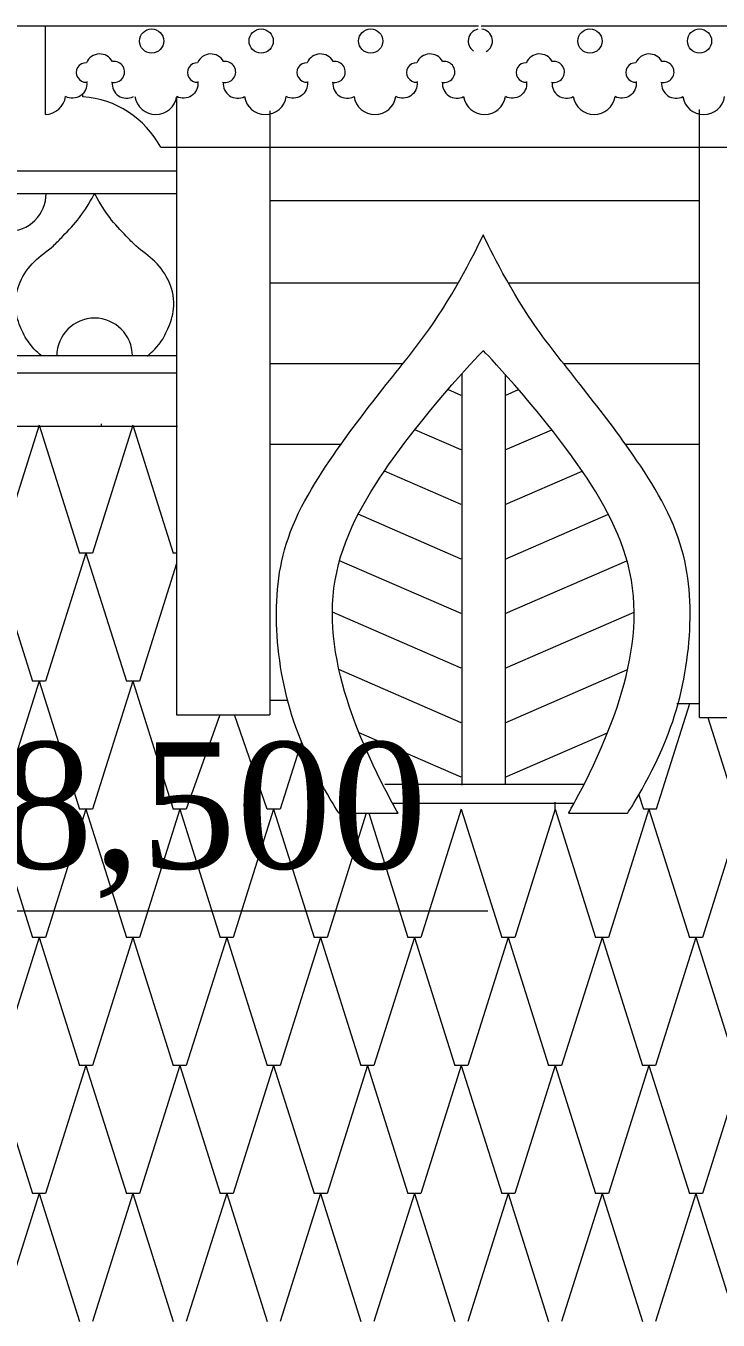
# Model space of a CAD drawing. Header units: millimetres. Extents: x 2399 to 111977, y 1313 to 59551.
# Drawn here: x 47322 to 48417, y 39834 to 41882 of the extents above; entities that cross this region are included whole.
import ezdxf

# ---------------------------------------------------------------- set-up
doc = ezdxf.new("R2010")
doc.units = ezdxf.units.MM
doc.layers.add('dim Level', color=7, linetype='Continuous', lineweight=13)
doc.layers.add('main line', color=7, linetype='Continuous', lineweight=13)
doc.layers.add('hatch1', color=7, linetype='Continuous', lineweight=20, true_color=0x6a6a6a)
doc.styles.add('СГЕНЕРИР_СТИЛЬ_1', font='georgia.ttf')

msp = doc.modelspace()

# ---------------------------------------------------------------- linework, layer by layer
at = {"layer": 'dim Level', "color": 7, "linetype": 'Continuous', "lineweight": 13}
msp.add_line((47006.6346, 40481.4363), (48053.0606, 40481.4363), dxfattribs=at)
at = {"layer": 'hatch1', "color": 251, "linetype": 'Continuous', "lineweight": 20, "true_color": 0x6a6a6a}
for p, q in [((47342.6264, 41250.1817), (47278.6783, 41047.532)), ((47342.6264, 41250.1817), (47406.5746, 41047.532)), ((47491.114, 41250.1817), (47427.1659, 41047.532)), ((47491.114, 41250.1817), (47555.0622, 41047.532)), ((47268.3827, 41047.532), (47332.3308, 40844.8823)), ((47416.8702, 41047.532), (47352.9221, 40844.8823)), ((47427.1659, 41047.532), (47406.5746, 41047.532)), ((47416.8702, 41047.532), (47480.8184, 40844.8823)), ((47560.2587, 41047.532), (47555.0622, 41047.532)), ((47560.2587, 41031.3729), (47501.4097, 40844.8823)), ((47342.6264, 40844.8823), (47278.6783, 40642.2326)), ((47352.9221, 40844.8823), (47332.3308, 40844.8823)), ((47342.6264, 40844.8823), (47406.5746, 40642.2326)), ((47491.114, 40844.8823), (47427.1659, 40642.2326)), ((47501.4097, 40844.8823), (47480.8184, 40844.8823)), ((47491.114, 40844.8823), (47555.0622, 40642.2326)), ((48371.824, 40809.084), (48319.1724, 40642.2326)), ((47628.7245, 40791.4833), (47575.6535, 40642.2326)), ((47703.5498, 40642.2326), (47652.0604, 40791.4833)), ((48401.0016, 40787.5295), (48446.8514, 40642.2326)), ((47757.8782, 40749.1445), (47724.1411, 40642.2326)), ((48159.3082, 40642.2326), (48159.3082, 40653.6372)), ((48291.7301, 40665.3035), (48299.0104, 40642.2326)), ((47268.3827, 40642.2326), (47332.3308, 40439.5829)), ((47416.8702, 40642.2326), (47352.9221, 40439.5829)), ((47427.1659, 40642.2326), (47406.5746, 40642.2326)), ((47416.8702, 40642.2326), (47480.8184, 40439.5829)), ((47565.3578, 40642.2326), (47501.4097, 40439.5829)), ((47575.6535, 40642.2326), (47555.0622, 40642.2326)), ((47565.3578, 40642.2326), (47629.306, 40439.5829)), ((47713.8454, 40642.2326), (47649.8973, 40439.5829)), ((47724.1411, 40642.2326), (47703.5498, 40642.2326)), ((47713.8454, 40642.2326), (47777.7935, 40439.5829)), ((47860.3282, 40635.8795), (47798.3849, 40439.5829)), ((47864.3378, 40635.8795), (47926.2811, 40439.5829)), ((48010.8206, 40642.2326), (47946.8725, 40439.5829)), ((48010.8206, 40642.2326), (48074.7687, 40439.5829)), ((48159.3082, 40642.2326), (48095.36, 40439.5829)), ((48159.3082, 40642.2326), (48223.2563, 40439.5829)), ((48307.7958, 40642.2326), (48243.8476, 40439.5829)), ((48319.6017, 40642.2326), (48299.0104, 40642.2326)), ((48307.7958, 40642.2326), (48371.7439, 40439.5829)), ((48454.793, 40637.5097), (48392.3352, 40439.5829)), ((47342.6264, 40439.5829), (47278.6783, 40236.9332)), ((47352.9221, 40439.5829), (47332.3308, 40439.5829)), ((47342.6264, 40439.5829), (47406.5746, 40236.9332)), ((47491.114, 40439.5829), (47427.1659, 40236.9332)), ((47501.4097, 40439.5829), (47480.8184, 40439.5829)), ((47491.114, 40439.5829), (47555.0622, 40236.9332)), ((47639.6016, 40439.5829), (47575.6535, 40236.9332)), ((47649.8973, 40439.5829), (47629.306, 40439.5829)), ((47639.6016, 40439.5829), (47703.5498, 40236.9332)), ((47788.0892, 40439.5829), (47724.1411, 40236.9332)), ((47798.3849, 40439.5829), (47777.7935, 40439.5829)), ((47788.0892, 40439.5829), (47852.0373, 40236.9332)), ((47936.5768, 40439.5829), (47872.6287, 40236.9332)), ((47946.8725, 40439.5829), (47926.2811, 40439.5829)), ((47936.5768, 40439.5829), (48000.5249, 40236.9332)), ((48085.0644, 40439.5829), (48021.1163, 40236.9332)), ((48095.36, 40439.5829), (48074.7687, 40439.5829)), ((48085.0644, 40439.5829), (48149.0125, 40236.9332)), ((48233.552, 40439.5829), (48169.6038, 40236.9332)), ((48243.8476, 40439.5829), (48223.2563, 40439.5829)), ((48233.552, 40439.5829), (48297.5001, 40236.9332)), ((48382.0396, 40439.5829), (48318.0914, 40236.9332)), ((48392.3352, 40439.5829), (48371.7439, 40439.5829)), ((48382.0396, 40439.5829), (48445.9877, 40236.9332)), ((47268.3827, 40236.9332), (47332.3308, 40034.2835)), ((47416.8702, 40236.9332), (47352.9221, 40034.2835)), ((47427.1659, 40236.9332), (47406.5746, 40236.9332)), ((47416.8702, 40236.9332), (47480.8184, 40034.2835)), ((47565.3578, 40236.9332), (47501.4097, 40034.2835)), ((47575.6535, 40236.9332), (47555.0622, 40236.9332)), ((47565.3578, 40236.9332), (47629.306, 40034.2835)), ((47713.8454, 40236.9332), (47649.8973, 40034.2835)), ((47724.1411, 40236.9332), (47703.5498, 40236.9332)), ((47713.8454, 40236.9332), (47777.7935, 40034.2835)), ((47862.333, 40236.9332), (47798.3849, 40034.2835)), ((47872.6287, 40236.9332), (47852.0373, 40236.9332)), ((47862.333, 40236.9332), (47926.2811, 40034.2835)), ((48010.8206, 40236.9332), (47946.8725, 40034.2835)), ((48021.1163, 40236.9332), (48000.5249, 40236.9332)), ((48010.8206, 40236.9332), (48074.7687, 40034.2835)), ((48159.3082, 40236.9332), (48095.36, 40034.2835)), ((48169.6038, 40236.9332), (48149.0125, 40236.9332)), ((48159.3082, 40236.9332), (48223.2563, 40034.2835)), ((48307.7958, 40236.9332), (48243.8476, 40034.2835)), ((48318.0914, 40236.9332), (48297.5001, 40236.9332)), ((48307.7958, 40236.9332), (48371.7439, 40034.2835)), ((48456.2834, 40236.9332), (48392.3352, 40034.2835)), ((47342.6264, 40034.2835), (47278.6783, 39831.6338)), ((47352.9221, 40034.2835), (47332.3308, 40034.2835)), ((47342.6264, 40034.2835), (47406.5746, 39831.6338)), ((47491.114, 40034.2835), (47427.1659, 39831.6338)), ((47501.4097, 40034.2835), (47480.8184, 40034.2835)), ((47491.114, 40034.2835), (47555.0622, 39831.6338)), ((47639.6016, 40034.2835), (47575.6535, 39831.6338)), ((47649.8973, 40034.2835), (47629.306, 40034.2835)), ((47639.6016, 40034.2835), (47703.5498, 39831.6338)), ((47788.0892, 40034.2835), (47724.1411, 39831.6338)), ((47798.3849, 40034.2835), (47777.7935, 40034.2835)), ((47788.0892, 40034.2835), (47852.0373, 39831.6338)), ((47936.5768, 40034.2835), (47872.6287, 39831.6338)), ((47946.8725, 40034.2835), (47926.2811, 40034.2835)), ((47936.5768, 40034.2835), (48000.5249, 39831.6338)), ((48085.0644, 40034.2835), (48021.1163, 39831.6338)), ((48095.36, 40034.2835), (48074.7687, 40034.2835)), ((48085.0644, 40034.2835), (48149.0125, 39831.6338)), ((48233.552, 40034.2835), (48169.6038, 39831.6338)), ((48243.8476, 40034.2835), (48223.2563, 40034.2835)), ((48233.552, 40034.2835), (48297.5001, 39831.6338)), ((48382.0396, 40034.2835), (48318.0914, 39831.6338)), ((48392.3352, 40034.2835), (48371.7439, 40034.2835)), ((48382.0396, 40034.2835), (48445.9877, 39831.6338))]:
    msp.add_line(p, q, dxfattribs=at)
at = {"layer": 'main line', "color": 7, "linetype": 'Continuous', "lineweight": 13}
for p, q in [((47174.6013, 41881.7898), (48037.7969, 41881.7898)), ((47352.8588, 41741.7125), (47352.8588, 41881.9425)), ((48042.4519, 41881.7898), (48919.5232, 41881.7898)), ((47412.1498, 41769.8891), (47412.1498, 41774.8906)), ((47560.2587, 41768.9987), (47560.2587, 40791.4833)), ((47707.915, 41747.7509), (47707.915, 40791.4833)), ((48387.6704, 40787.5295), (48387.6704, 41749.6819)), ((47535.1199, 41689.8439), (48556.0817, 41689.8439)), ((46533.9668, 41652.6094), (47560.2587, 41652.6094)), ((46533.9668, 41616.79), (47560.2587, 41616.79)), ((47707.915, 41605.4459), (48006.7679, 41605.4459)), ((48006.7679, 41605.4459), (48387.6704, 41605.4459)), ((47707.915, 41475.3506), (48006.1584, 41475.3506)), ((48085.0432, 41475.3506), (48387.6704, 41475.3506)), ((47560.2587, 41359.6942), (46533.9668, 41359.6942)), ((47560.2587, 41332.2904), (46533.9668, 41332.2904)), ((47707.915, 41347.6352), (47918.5311, 41347.6352)), ((48011.4209, 41331.1292), (48011.4209, 40680.5499)), ((48080.3473, 41330.4963), (48080.3473, 40683.0234)), ((48172.6705, 41347.6352), (48387.6704, 41347.6352)), ((48010.8543, 41297.2679), (47989.714, 41306.4569)), ((48080.3473, 41297.2679), (48101.4876, 41306.4569)), ((46531.8943, 41248.5515), (47560.2587, 41248.5515)), ((46531.8943, 41248.5515), (47561.7092, 41248.5515)), ((47441.3505, 41248.5515), (47441.3505, 41252.0607)), ((47441.3505, 41248.5515), (47561.7092, 41248.5515)), ((48010.8543, 41210.9321), (47937.2972, 41242.9049)), ((48080.3473, 41210.9321), (48153.9044, 41242.9049)), ((47707.915, 41219.9198), (47820.5792, 41219.9198)), ((48270.6224, 41219.9198), (48387.6704, 41219.9198)), ((48010.8543, 41124.5964), (47889.115, 41177.5123)), ((48080.3473, 41124.5964), (48202.0865, 41177.5123)), ((48010.8543, 41038.2606), (47847.6997, 41109.1784)), ((48080.3473, 41038.2606), (48243.5019, 41109.1784)), ((48010.8543, 40951.9249), (47818.2086, 41035.6613)), ((48080.3473, 40951.9249), (48272.993, 41035.6613)), ((48010.8543, 40865.5891), (47806.8607, 40954.2581)), ((48080.3473, 40865.5891), (48284.3408, 40954.2581)), ((48010.8543, 40779.2533), (47817.1687, 40863.4418)), ((48080.3473, 40779.2533), (48274.0329, 40863.4418)), ((47736.0058, 40814.5401), (47707.915, 40814.5401)), ((48387.6704, 40809.084), (48351.794, 40809.084)), ((47560.2587, 40791.4833), (47707.915, 40791.4833)), ((48387.6704, 40787.5295), (48531.919, 40787.5295)), ((48010.8543, 40692.9176), (47849.0232, 40763.26)), ((48080.3473, 40692.9176), (48242.1784, 40763.26)), ((48204.9218, 40681.531), (47890.0448, 40681.531)), ((47817.3293, 40635.8795), (47910.8949, 40635.8795)), ((47901.8233, 40652.007), (48189.3783, 40652.007)), ((48180.3066, 40635.8795), (48273.8723, 40635.8795))]:
    msp.add_line(p, q, dxfattribs=at)
at = {"layer": 'main line', "color": 7, "linetype": 'Continuous', "lineweight": 13, "flags": 128}
for points in [[(47457.2682, 41792.8607, 1.219803903), (47458.6987, 41825.5426, 0.63216014), (47417.7346, 41823.5444, 1.067465283), (47417.9694, 41792.8607, -0.60309642), (47384.5776, 41770.0945)], [(47457.2682, 41792.8607, 1.219803903), (47458.6987, 41825.5426, 0.63216014), (47417.7346, 41823.5444, 1.067465283), (47417.9694, 41792.8607, -0.60309642), (47384.5776, 41770.0945)], [(47457.2682, 41792.8607, 1.219803903), (47458.6987, 41825.5426, 0.63216014), (47417.7346, 41823.5444, 1.067465283), (47417.9694, 41792.8607, -0.60309642), (47384.5776, 41770.0945)], [(47457.2682, 41792.8607, 1.219803903), (47458.6987, 41825.5426, 0.63216014), (47417.7346, 41823.5444, 1.067465283), (47417.9694, 41792.8607, -0.60309642), (47384.5776, 41770.0945)], [(47457.2682, 41792.8607, 1.219803903), (47458.6987, 41825.5426, 0.63216014), (47417.7346, 41823.5444, 1.067465283), (47417.9694, 41792.8607, -0.60309642), (47384.5776, 41770.0945)], [(47457.2682, 41792.8607, 1.219803903), (47458.6987, 41825.5426, 0.63216014), (47417.7346, 41823.5444, 1.067465283), (47417.9694, 41792.8607, -0.60309642), (47384.5776, 41770.0945)], [(47633.1349, 41792.8607, 1.219803903), (47634.5653, 41825.5426, 0.63216014), (47593.6013, 41823.5444, 1.067465283), (47593.8361, 41792.8607, -0.60309642), (47560.4443, 41770.0945)], [(47633.1349, 41792.8607, 1.219803903), (47634.5653, 41825.5426, 0.63216014), (47593.6013, 41823.5444, 1.067465283), (47593.8361, 41792.8607, -0.60309642), (47560.4443, 41770.0945)], [(47633.1349, 41792.8607, 1.219803903), (47634.5653, 41825.5426, 0.63216014), (47593.6013, 41823.5444, 1.067465283), (47593.8361, 41792.8607, -0.60309642), (47560.4443, 41770.0945)], [(47633.1349, 41792.8607, 1.219803903), (47634.5653, 41825.5426, 0.63216014), (47593.6013, 41823.5444, 1.067465283), (47593.8361, 41792.8607, -0.60309642), (47560.4443, 41770.0945)], [(47633.1349, 41792.8607, 1.219803903), (47634.5653, 41825.5426, 0.63216014), (47593.6013, 41823.5444, 1.067465283), (47593.8361, 41792.8607, -0.60309642), (47560.4443, 41770.0945)], [(47633.1349, 41792.8607, 1.219803903), (47634.5653, 41825.5426, 0.63216014), (47593.6013, 41823.5444, 1.067465283), (47593.8361, 41792.8607, -0.60309642), (47560.4443, 41770.0945)], [(47806.5469, 41792.8607, 1.219803903), (47807.9773, 41825.5426, 0.63216014), (47767.0133, 41823.5444, 1.067465283), (47767.248, 41792.8607, -0.60309642), (47733.8563, 41770.0945)], [(47806.5469, 41792.8607, 1.219803903), (47807.9773, 41825.5426, 0.63216014), (47767.0133, 41823.5444, 1.067465283), (47767.248, 41792.8607, -0.60309642), (47733.8563, 41770.0945)], [(47806.5469, 41792.8607, 1.219803903), (47807.9773, 41825.5426, 0.63216014), (47767.0133, 41823.5444, 1.067465283), (47767.248, 41792.8607, -0.60309642), (47733.8563, 41770.0945)], [(47806.5469, 41792.8607, 1.219803903), (47807.9773, 41825.5426, 0.63216014), (47767.0133, 41823.5444, 1.067465283), (47767.248, 41792.8607, -0.60309642), (47733.8563, 41770.0945)], [(47806.5469, 41792.8607, 1.219803903), (47807.9773, 41825.5426, 0.63216014), (47767.0133, 41823.5444, 1.067465283), (47767.248, 41792.8607, -0.60309642), (47733.8563, 41770.0945)], [(47806.5469, 41792.8607, 1.219803903), (47807.9773, 41825.5426, 0.63216014), (47767.0133, 41823.5444, 1.067465283), (47767.248, 41792.8607, -0.60309642), (47733.8563, 41770.0945)], [(47979.9588, 41792.8607, 1.219803903), (47981.3893, 41825.5426, 0.63216014), (47940.4253, 41823.5444, 1.067465283), (47940.66, 41792.8607, -0.60309642), (47907.2683, 41770.0945)], [(47979.9588, 41792.8607, 1.219803903), (47981.3893, 41825.5426, 0.63216014), (47940.4253, 41823.5444, 1.067465283), (47940.66, 41792.8607, -0.60309642), (47907.2683, 41770.0945)], [(47979.9588, 41792.8607, 1.219803903), (47981.3893, 41825.5426, 0.63216014), (47940.4253, 41823.5444, 1.067465283), (47940.66, 41792.8607, -0.60309642), (47907.2683, 41770.0945)], [(47979.9588, 41792.8607, 1.219803903), (47981.3893, 41825.5426, 0.63216014), (47940.4253, 41823.5444, 1.067465283), (47940.66, 41792.8607, -0.60309642), (47907.2683, 41770.0945)], [(47979.9588, 41792.8607, 1.219803903), (47981.3893, 41825.5426, 0.63216014), (47940.4253, 41823.5444, 1.067465283), (47940.66, 41792.8607, -0.60309642), (47907.2683, 41770.0945)], [(47979.9588, 41792.8607, 1.219803903), (47981.3893, 41825.5426, 0.63216014), (47940.4253, 41823.5444, 1.067465283), (47940.66, 41792.8607, -0.60309642), (47907.2683, 41770.0945)], [(48153.3708, 41792.8607, 1.219803903), (48154.8012, 41825.5426, 0.63216014), (48113.8372, 41823.5444, 1.067465283), (48114.072, 41792.8607, -0.60309642), (48080.6802, 41770.0945)], [(48153.3708, 41792.8607, 1.219803903), (48154.8012, 41825.5426, 0.63216014), (48113.8372, 41823.5444, 1.067465283), (48114.072, 41792.8607, -0.60309642), (48080.6802, 41770.0945)], [(48153.3708, 41792.8607, 1.219803903), (48154.8012, 41825.5426, 0.63216014), (48113.8372, 41823.5444, 1.067465283), (48114.072, 41792.8607, -0.60309642), (48080.6802, 41770.0945)], [(48153.3708, 41792.8607, 1.219803903), (48154.8012, 41825.5426, 0.63216014), (48113.8372, 41823.5444, 1.067465283), (48114.072, 41792.8607, -0.60309642), (48080.6802, 41770.0945)], [(48153.3708, 41792.8607, 1.219803903), (48154.8012, 41825.5426, 0.63216014), (48113.8372, 41823.5444, 1.067465283), (48114.072, 41792.8607, -0.60309642), (48080.6802, 41770.0945)], [(48153.3708, 41792.8607, 1.219803903), (48154.8012, 41825.5426, 0.63216014), (48113.8372, 41823.5444, 1.067465283), (48114.072, 41792.8607, -0.60309642), (48080.6802, 41770.0945)], [(48326.7828, 41792.8607, 1.219803903), (48328.2132, 41825.5426, 0.63216014), (48287.2492, 41823.5444, 1.067465283), (48287.4839, 41792.8607, -0.60309642), (48254.0922, 41770.0945)], [(48326.7828, 41792.8607, 1.219803903), (48328.2132, 41825.5426, 0.63216014), (48287.2492, 41823.5444, 1.067465283), (48287.4839, 41792.8607, -0.60309642), (48254.0922, 41770.0945)], [(48326.7828, 41792.8607, 1.219803903), (48328.2132, 41825.5426, 0.63216014), (48287.2492, 41823.5444, 1.067465283), (48287.4839, 41792.8607, -0.60309642), (48254.0922, 41770.0945)], [(48326.7828, 41792.8607, 1.219803903), (48328.2132, 41825.5426, 0.63216014), (48287.2492, 41823.5444, 1.067465283), (48287.4839, 41792.8607, -0.60309642), (48254.0922, 41770.0945)], [(48326.7828, 41792.8607, 1.219803903), (48328.2132, 41825.5426, 0.63216014), (48287.2492, 41823.5444, 1.067465283), (48287.4839, 41792.8607, -0.60309642), (48254.0922, 41770.0945)], [(48326.7828, 41792.8607, 1.219803903), (48328.2132, 41825.5426, 0.63216014), (48287.2492, 41823.5444, 1.067465283), (48287.4839, 41792.8607, -0.60309642), (48254.0922, 41770.0945)], [(47419.1671, 41792.8607, -0.017938026), (47417.9957, 41792.6169)], [(47419.1671, 41792.8607, -0.017938026), (47417.9957, 41792.6169)], [(47419.1671, 41792.8607, -0.017938026), (47417.9957, 41792.6169)], [(47419.1671, 41792.8607, -0.017938026), (47417.9957, 41792.6169)], [(47419.1671, 41792.8607, -0.017938026), (47417.9957, 41792.6169)], [(47419.1671, 41792.8607, -0.017938026), (47417.9957, 41792.6169)], [(47457.2682, 41792.8607, 0.017938026), (47458.4396, 41792.6169)], [(47458.4659, 41792.8607, 0.60309642), (47491.8577, 41770.0945)], [(47458.4659, 41792.8607, 0.60309642), (47491.8577, 41770.0945)], [(47458.4659, 41792.8607, 0.60309642), (47491.8577, 41770.0945)], [(47458.4659, 41792.8607, 0.60309642), (47491.8577, 41770.0945)], [(47458.4659, 41792.8607, 0.60309642), (47491.8577, 41770.0945)], [(47458.4659, 41792.8607, 0.60309642), (47491.8577, 41770.0945)], [(47595.0338, 41792.8607, -0.017938026), (47593.8624, 41792.6169)], [(47595.0338, 41792.8607, -0.017938026), (47593.8624, 41792.6169)], [(47595.0338, 41792.8607, -0.017938026), (47593.8624, 41792.6169)], [(47595.0338, 41792.8607, -0.017938026), (47593.8624, 41792.6169)], [(47595.0338, 41792.8607, -0.017938026), (47593.8624, 41792.6169)], [(47595.0338, 41792.8607, -0.017938026), (47593.8624, 41792.6169)], [(47634.3326, 41792.8607, 0.60309642), (47667.7244, 41770.0945)], [(47634.3326, 41792.8607, 0.60309642), (47667.7244, 41770.0945)], [(47634.3326, 41792.8607, 0.60309642), (47667.7244, 41770.0945)], [(47634.3326, 41792.8607, 0.60309642), (47667.7244, 41770.0945)], [(47634.3326, 41792.8607, 0.60309642), (47667.7244, 41770.0945)], [(47634.3326, 41792.8607, 0.60309642), (47667.7244, 41770.0945)], [(47768.4458, 41792.8607, -0.017938026), (47767.2744, 41792.6169)], [(47768.4458, 41792.8607, -0.017938026), (47767.2744, 41792.6169)], [(47768.4458, 41792.8607, -0.017938026), (47767.2744, 41792.6169)], [(47768.4458, 41792.8607, -0.017938026), (47767.2744, 41792.6169)], [(47768.4458, 41792.8607, -0.017938026), (47767.2744, 41792.6169)], [(47768.4458, 41792.8607, -0.017938026), (47767.2744, 41792.6169)], [(47807.7446, 41792.8607, 0.60309642), (47841.1363, 41770.0945)], [(47807.7446, 41792.8607, 0.60309642), (47841.1363, 41770.0945)], [(47807.7446, 41792.8607, 0.60309642), (47841.1363, 41770.0945)], [(47807.7446, 41792.8607, 0.60309642), (47841.1363, 41770.0945)], [(47807.7446, 41792.8607, 0.60309642), (47841.1363, 41770.0945)], [(47807.7446, 41792.8607, 0.60309642), (47841.1363, 41770.0945)], [(47941.8577, 41792.8607, -0.017938026), (47940.6864, 41792.6169)], [(47941.8577, 41792.8607, -0.017938026), (47940.6864, 41792.6169)], [(47941.8577, 41792.8607, -0.017938026), (47940.6864, 41792.6169)], [(47941.8577, 41792.8607, -0.017938026), (47940.6864, 41792.6169)], [(47941.8577, 41792.8607, -0.017938026), (47940.6864, 41792.6169)], [(47941.8577, 41792.8607, -0.017938026), (47940.6864, 41792.6169)], [(47981.1565, 41792.8607, 0.60309642), (48014.5483, 41770.0945)], [(47981.1565, 41792.8607, 0.60309642), (48014.5483, 41770.0945)], [(47981.1565, 41792.8607, 0.60309642), (48014.5483, 41770.0945)], [(47981.1565, 41792.8607, 0.60309642), (48014.5483, 41770.0945)], [(47981.1565, 41792.8607, 0.60309642), (48014.5483, 41770.0945)], [(47981.1565, 41792.8607, 0.60309642), (48014.5483, 41770.0945)], [(48115.2697, 41792.8607, -0.017938026), (48114.0983, 41792.6169)], [(48115.2697, 41792.8607, -0.017938026), (48114.0983, 41792.6169)], [(48115.2697, 41792.8607, -0.017938026), (48114.0983, 41792.6169)], [(48115.2697, 41792.8607, -0.017938026), (48114.0983, 41792.6169)], [(48115.2697, 41792.8607, -0.017938026), (48114.0983, 41792.6169)], [(48115.2697, 41792.8607, -0.017938026), (48114.0983, 41792.6169)], [(48154.5685, 41792.8607, 0.60309642), (48187.9603, 41770.0945)], [(48154.5685, 41792.8607, 0.60309642), (48187.9603, 41770.0945)], [(48154.5685, 41792.8607, 0.60309642), (48187.9603, 41770.0945)], [(48154.5685, 41792.8607, 0.60309642), (48187.9603, 41770.0945)], [(48154.5685, 41792.8607, 0.60309642), (48187.9603, 41770.0945)], [(48154.5685, 41792.8607, 0.60309642), (48187.9603, 41770.0945)], [(48288.6817, 41792.8607, -0.017938026), (48287.5103, 41792.6169)], [(48288.6817, 41792.8607, -0.017938026), (48287.5103, 41792.6169)], [(48288.6817, 41792.8607, -0.017938026), (48287.5103, 41792.6169)], [(48288.6817, 41792.8607, -0.017938026), (48287.5103, 41792.6169)], [(48288.6817, 41792.8607, -0.017938026), (48287.5103, 41792.6169)], [(48288.6817, 41792.8607, -0.017938026), (48287.5103, 41792.6169)], [(48327.9805, 41792.8607, 0.60309642), (48361.3722, 41770.0945)], [(48327.9805, 41792.8607, 0.60309642), (48361.3722, 41770.0945)], [(48327.9805, 41792.8607, 0.60309642), (48361.3722, 41770.0945)], [(48327.9805, 41792.8607, 0.60309642), (48361.3722, 41770.0945)], [(48327.9805, 41792.8607, 0.60309642), (48361.3722, 41770.0945)], [(48327.9805, 41792.8607, 0.60309642), (48361.3722, 41770.0945)]]:
    msp.add_lwpolyline(points, format="xyb", dxfattribs=at)
at = {"layer": 'main line', "color": 7, "linetype": 'Continuous', "lineweight": 13}
for centre in [(47520.7096, 41857.9734), (47520.7096, 41857.9734), (47520.7096, 41857.9734), (47520.7096, 41857.9734), (47520.7096, 41857.9734), (47520.7096, 41857.9734), (47694.1216, 41857.9734), (47694.1216, 41857.9734), (47694.1216, 41857.9734), (47694.1216, 41857.9734), (47694.1216, 41857.9734), (47694.1216, 41857.9734), (47867.5335, 41857.9734), (47867.5335, 41857.9734), (47867.5335, 41857.9734), (47867.5335, 41857.9734), (47867.5335, 41857.9734), (47867.5335, 41857.9734), (48214.3575, 41857.9734), (48214.3575, 41857.9734), (48214.3575, 41857.9734), (48214.3575, 41857.9734), (48214.3575, 41857.9734), (48214.3575, 41857.9734), (48387.7694, 41857.9734), (48387.7694, 41857.9734), (48387.7694, 41857.9734), (48387.7694, 41857.9734), (48387.7694, 41857.9734), (48387.7694, 41857.9734)]:
    msp.add_circle(centre, 19.1338, dxfattribs=at)
for centre, radius, start, end in [((48040.9455, 41857.9734), 19.1338, 102.504735, 235.5858851), ((48040.9455, 41857.9734), 19.1338, 102.504735, 235.5858851), ((48040.9455, 41857.9734), 19.1338, 102.504735, 235.5858851), ((48040.9455, 41857.9734), 19.1338, 102.504735, 235.5858851), ((48040.9455, 41857.9734), 19.1338, 102.504735, 235.5858851), ((48040.9455, 41857.9734), 19.1338, 102.504735, 235.5858851), ((48040.9455, 41857.9734), 19.1338, 299.2450592, 82.6643206), ((48040.9455, 41857.9734), 19.1338, 299.2450592, 82.6643206), ((48040.9455, 41857.9734), 19.1338, 299.2450592, 82.6643206), ((48040.9455, 41857.9734), 19.1338, 299.2450592, 82.6643206), ((48040.9455, 41857.9734), 19.1338, 299.2450592, 82.6643206), ((48040.9455, 41857.9734), 19.1338, 299.2450592, 82.6643206), ((47351.5117, 41775.133), 33.4476, 272.3081957, 351.3360566), ((47400.9211, 41618.1594), 152.1446, 28.1096186, 85.7675486), ((47527.3784, 41775.133), 33.4476, 188.6639434, 351.3360566), ((47700.7903, 41775.133), 33.4476, 188.6639434, 351.3360566), ((47874.2023, 41775.133), 33.4476, 188.6639434, 351.3360566), ((48047.6143, 41775.133), 33.4476, 188.6639434, 351.3360566), ((48221.0262, 41775.133), 33.4476, 188.6639434, 351.3360566), ((48394.4382, 41775.133), 33.4476, 188.6639434, 351.3360566), ((47293.9364, 41616.79), 59.9168, 269.2626612, 0), ((47430.5177, 41359.6942), 59.814, 0, 180)]:
    msp.add_arc(centre, radius, start, end, dxfattribs=at)
for points, knots in [([(47347.085, 41359.6942), (47347.085, 41359.6942), (47336.7846, 41367.476), (47328.9208, 41377.5001), (47322.955, 41385.1047), (47318.3683, 41393.6763), (47314.5147, 41402.5542), (47310.1581, 41412.591), (47306.5729, 41422.9895), (47305.5177, 41433.8718), (47304.1066, 41448.4224), (47306.8545, 41463.0191), (47312.6356, 41476.4638), (47317.9044, 41488.7171), (47325.6405, 41499.7164), (47335.1843, 41509.0341), (47344.5232, 41518.1519), (47355.5523, 41525.3451), (47365.2492, 41534.0882), (47370.5146, 41538.8357), (47375.417, 41543.96), (47380.2817, 41549.1207), (47389.3165, 41558.7053), (47398.5547, 41568.1264), (47406.5885, 41578.5592), (47420.3649, 41596.4495), (47430.5177, 41616.79), (47430.5177, 41616.79)], [0, 0, 0, 0, 1, 1, 1, 2, 2, 2, 3, 3, 3, 4, 4, 4, 5, 5, 5, 6, 6, 6, 7, 7, 7, 8, 8, 8, 9, 9, 9, 9]), ([(47513.9503, 41359.6942), (47513.9503, 41359.6942), (47524.2507, 41367.476), (47532.1145, 41377.5001), (47538.0803, 41385.1047), (47542.6671, 41393.6763), (47546.5207, 41402.5542), (47550.8773, 41412.591), (47554.4624, 41422.9895), (47555.5177, 41433.8718), (47556.9287, 41448.4224), (47554.1808, 41463.0191), (47548.3997, 41476.4638), (47543.1309, 41488.7171), (47535.3948, 41499.7164), (47525.851, 41509.0341), (47516.5121, 41518.1519), (47505.483, 41525.3451), (47495.7861, 41534.0882), (47490.5207, 41538.8357), (47485.6183, 41543.96), (47480.7536, 41549.1207), (47471.7189, 41558.7053), (47462.4807, 41568.1264), (47454.4468, 41578.5592), (47440.6704, 41596.4495), (47430.5177, 41616.79), (47430.5177, 41616.79)], [0, 0, 0, 0, 1, 1, 1, 2, 2, 2, 3, 3, 3, 4, 4, 4, 5, 5, 5, 6, 6, 6, 7, 7, 7, 8, 8, 8, 9, 9, 9, 9]), ([(47817.3293, 40635.8795), (47817.3293, 40635.8795), (47777.7266, 40696.0321), (47752.4987, 40762.775), (47733.8374, 40812.1451), (47723.009, 40864.1254), (47719.4239, 40916.8049), (47716.0933, 40965.7443), (47719.3271, 41014.9861), (47733.799, 41061.7953), (47750.6419, 41116.2738), (47781.933, 41164.6775), (47814.6422, 41211.4959), (47840.8625, 41249.0263), (47869.1529, 41285.0325), (47897.4592, 41321.012), (47923.6372, 41354.2863), (47950.5935, 41387.0164), (47973.8984, 41422.3585), (48014.5443, 41483.998), (48045.6008, 41551.2876), (48045.6008, 41551.2876)], [0, 0, 0, 0, 1, 1, 1, 2, 2, 2, 3, 3, 3, 4, 4, 4, 5, 5, 5, 6, 6, 6, 7, 7, 7, 7]), ([(48273.8723, 40635.8795), (48273.8723, 40635.8795), (48313.475, 40696.0321), (48338.7029, 40762.775), (48357.3642, 40812.1451), (48368.1925, 40864.1254), (48371.7777, 40916.8049), (48375.1083, 40965.7443), (48371.8745, 41014.9861), (48357.4026, 41061.7953), (48340.5597, 41116.2738), (48309.2686, 41164.6775), (48276.5593, 41211.4959), (48250.3391, 41249.0263), (48222.0487, 41285.0325), (48193.7424, 41321.012), (48167.5644, 41354.2863), (48140.6081, 41387.0164), (48117.3031, 41422.3585), (48076.6573, 41483.998), (48045.6008, 41551.2876), (48045.6008, 41551.2876)], [0, 0, 0, 0, 1, 1, 1, 2, 2, 2, 3, 3, 3, 4, 4, 4, 5, 5, 5, 6, 6, 6, 7, 7, 7, 7]), ([(47910.8949, 40635.8795), (47910.8949, 40635.8795), (47863.5295, 40716.2332), (47833.9579, 40803.9177), (47812.0827, 40868.7814), (47799.7517, 40937.3329), (47811.2211, 41004.6307), (47822.6178, 41071.5017), (47856.7109, 41131.4646), (47895.8162, 41187.178), (47963.3432, 41283.3838), (48045.6008, 41368.1225), (48045.6008, 41368.1225)], [0, 0, 0, 0, 1, 1, 1, 2, 2, 2, 3, 3, 3, 4, 4, 4, 4]), ([(48180.3066, 40635.8795), (48180.3066, 40635.8795), (48227.6721, 40716.2332), (48257.2437, 40803.9177), (48279.1189, 40868.7814), (48291.4498, 40937.3329), (48279.9805, 41004.6307), (48268.5838, 41071.5017), (48234.4907, 41131.4646), (48195.3854, 41187.178), (48127.8584, 41283.3838), (48045.6008, 41368.1225), (48045.6008, 41368.1225)], [0, 0, 0, 0, 1, 1, 1, 2, 2, 2, 3, 3, 3, 4, 4, 4, 4])]:
    msp.add_open_spline(points, degree=3, knots=knots, dxfattribs=at)

# ---------------------------------------------------------------- texts
at = {"layer": 'dim Level', "color": 7, "lineweight": 13, "insert": (47106.6346, 40501.4363), "char_height": 200, "attachment_point": 7, "style": 'СГЕНЕРИР_СТИЛЬ_1'}
msp.add_mtext('\\A1;+8,500', dxfattribs=at)

doc.saveas('drawing.dxf')
